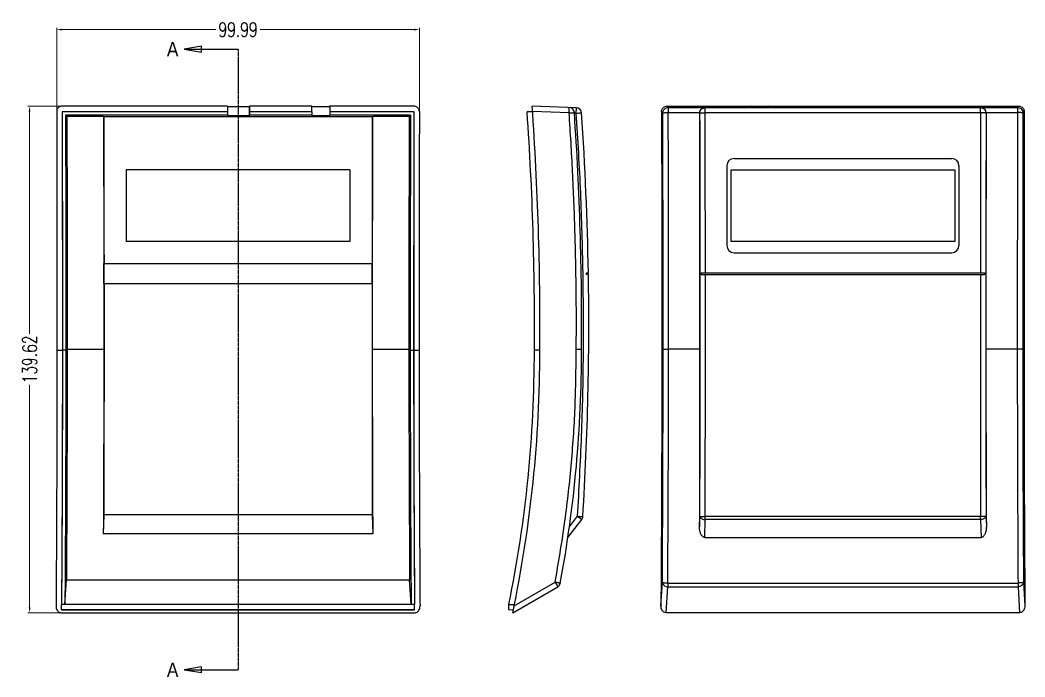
# Model space of a CAD drawing. Extents: x -1709 to -817, y 866 to 1098.
# Drawn here: x -1094.2 to -817.2, y 886.7 to 1067.8 of the extents above; entities that cross this region are included whole.
import ezdxf
from ezdxf.enums import TextEntityAlignment as Align

# ---------------------------------------------------------------- set-up
doc = ezdxf.new("R2010")
doc.units = 0
doc.header["$LTSCALE"] = 0.64311
doc.header["$MEASUREMENT"] = 0
doc.linetypes.add('HIDDEN', pattern=[0.2, 0.1, -0.1])
doc.linetypes.add('PHANTOM', pattern=[0.8, 0.45, -0.05, 0.1, -0.05, 0.1, -0.05])
doc.layers.get('0').update_dxf_attribs({"linetype": 'CONTINUOUS'})
doc.layers.get('Defpoints').update_dxf_attribs({"linetype": 'CONTINUOUS'})
doc.layers.add('DEFAULT_2', color=8, linetype='HIDDEN')
doc.styles.get("Standard").update_dxf_attribs({"font": 'txt.shx', "width": 0.7})
doc.styles.add('TEXTSTYLE_0', font='txt', dxfattribs={"width": 0.8})
doc.dimstyles.new('4', dxfattribs={"dimtxt": 4, "dimasz": 1.5, "dimexe": 0.5, "dimexo": 0.5, "dimgap": 0.5, "dimtad": 0, "dimzin": 0, "dimdsep": 46, "dimtxsty": 'Standard', "dimcen": 0, "dimadec": 0, "dimazin": 0, "dimtfac": 1, "dimtofl": 0, "dimtmove": 0, "dimatfit": 3, "dimfxl": 0, "dimtolj": 1, "dimtzin": 0, "dimlwd": 13, "dimlwe": 13, "dimarcsym": 0})

# ---------------------------------------------------------------- blocks, each defined once
blk = doc.blocks.new('*D2')
at = {"color": 0, "lineweight": 13}
for p, q in [((-1084.15, 1041.75), (-1084.15, 1065.68)), ((-1082.65, 1065.18), (-1040.25, 1065.18)), ((-985.66, 1065.18), (-1028.05, 1065.18)), ((-984.16, 1041.54), (-984.16, 1065.68))]:
    blk.add_line(p, q, dxfattribs=at)
at = {"color": 0}
for points in [[(-1082.65, 1065.43), (-1082.65, 1064.93), (-1084.15, 1065.18)], [(-985.66, 1065.43), (-985.66, 1064.93), (-984.16, 1065.18)]]:
    blk.add_solid(points, dxfattribs=at)
at = {"layer": 'Defpoints', "color": 0}
for p in [(-984.16, 1065.18), (-1084.15, 1041.25), (-984.16, 1041.04)]:
    blk.add_point(p, dxfattribs=at)
at = {"color": 0, "insert": (-1034.15, 1065.18), "char_height": 4, "attachment_point": 5}
blk.add_mtext('\\A1;99.99', dxfattribs=at)
blk = doc.blocks.new('*D3')
at = {"color": 0, "lineweight": 13}
for p, q in [((-1082.46, 1044.07), (-1092.11, 1044.07)), ((-1091.61, 1042.57), (-1091.61, 981.29)), ((-1091.61, 905.95), (-1091.61, 967.23)), ((-1083.09, 904.45), (-1092.11, 904.45))]:
    blk.add_line(p, q, dxfattribs=at)
at = {"color": 0}
for points in [[(-1091.86, 1042.57), (-1091.36, 1042.57), (-1091.61, 1044.07)], [(-1091.86, 905.95), (-1091.36, 905.95), (-1091.61, 904.45)]]:
    blk.add_solid(points, dxfattribs=at)
at = {"layer": 'Defpoints', "color": 0}
for p in [(-1091.61, 1044.07), (-1081.96, 1044.07), (-1082.59, 904.45)]:
    blk.add_point(p, dxfattribs=at)
at = {"color": 0, "insert": (-1091.61, 974.26), "char_height": 4, "attachment_point": 5, "rotation": 90}
blk.add_mtext('\\A1;139.62', dxfattribs=at)

msp = doc.modelspace()

# ---------------------------------------------------------------- linework, layer by layer
at = {"layer": 'DEFAULT_2', "color": 7, "linetype": 'Continuous'}
for p, q in [((-1049.003, 1059.786), (-1034.153, 1059.786)), ((-1037.055, 1044.069), (-1082.654, 1044.069)), ((-1082.648, 1042.561), (-1082.635, 1042.548)), ((-1037.054, 1042.561), (-1082.648, 1042.561)), ((-1037.055, 1042.548), (-1082.635, 1042.548)), ((-1081.698, 1041.614), (-1081.331, 1041.246)), ((-1037.055, 1041.614), (-1081.698, 1041.614)), ((-1037.055, 1044.069), (-1037.003, 1043.964)), ((-1037.055, 1042.548), (-1037.055, 1041.567)), ((-1037.055, 1041.567), (-1037.003, 1041.463)), ((-1037.003, 1041.463), (-1037.003, 1043.964)), ((-1037.003, 1043.964), (-1031.003, 1043.964)), ((-1030.951, 1044.069), (-1031.003, 1043.964)), ((-1031.003, 1041.463), (-1031.003, 1043.964)), ((-1031.003, 1041.463), (-1030.951, 1041.567)), ((-1013.803, 1044.069), (-1030.951, 1044.069)), ((-1030.951, 1042.548), (-1030.951, 1041.567)), ((-1013.803, 1042.548), (-1030.951, 1042.548)), ((-1013.803, 1041.614), (-1030.951, 1041.614)), ((-1013.803, 1042.548), (-1013.803, 1041.567)), ((-985.658, 1042.561), (-1008.805, 1042.561)), ((-985.652, 1044.069), (-1008.803, 1044.069)), ((-1008.803, 1042.548), (-1008.803, 1041.567)), ((-985.671, 1042.548), (-1008.803, 1042.548)), ((-986.608, 1041.614), (-1008.803, 1041.614)), ((-986.608, 1041.614), (-986.975, 1041.246)), ((-985.658, 1042.561), (-985.671, 1042.548)), ((-952.95, 1042.561), (-954.453, 1042.548)), ((-940.903, 1043.645), (-953.056, 1044.069)), ((-942.878, 1042.214), (-952.951, 1042.566)), ((-940.903, 1042.145), (-941.423, 1042.164)), ((-917.041, 1042.214), (-917.392, 1042.566)), ((-915.541, 1043.713), (-915.897, 1044.069)), ((-915.897, 1044.069), (-892.746, 1044.069)), ((-915.541, 1043.713), (-915.541, 1042.317)), ((-915.541, 1043.713), (-905.441, 1043.713)), ((-915.541, 1042.317), (-906.882, 1042.317)), ((-906.872, 1042.145), (-906.89, 1042.164)), ((-905.372, 1043.645), (-905.441, 1043.713)), ((-905.372, 1042.249), (-905.372, 1043.645)), ((-829.419, 1043.645), (-905.372, 1043.645)), ((-829.419, 1042.249), (-905.372, 1042.249)), ((-887.746, 1044.069), (-870.598, 1044.069)), ((-870.598, 1044.069), (-870.546, 1043.964)), ((-864.546, 1043.964), (-870.546, 1043.964)), ((-864.494, 1044.069), (-864.546, 1043.964)), ((-864.494, 1044.069), (-818.895, 1044.069)), ((-829.35, 1043.713), (-829.419, 1043.645)), ((-829.419, 1042.249), (-829.419, 1043.645)), ((-829.35, 1043.713), (-819.25, 1043.713)), ((-827.902, 1042.164), (-827.92, 1042.145)), ((-827.91, 1042.317), (-819.25, 1042.317)), ((-819.25, 1043.713), (-818.895, 1044.069)), ((-819.25, 1043.713), (-819.25, 1042.317)), ((-817.751, 1042.214), (-817.4, 1042.566)), ((-1071.231, 1041.246), (-1081.331, 1041.246)), ((-1071.231, 1041.246), (-1071.162, 1041.178)), ((-997.144, 1041.178), (-1071.162, 1041.178)), ((-1037.003, 1041.463), (-1031.003, 1041.463)), ((-997.075, 1041.246), (-997.144, 1041.178)), ((-986.975, 1041.246), (-997.075, 1041.246)), ((-897.396, 1029.669), (-837.396, 1029.669)), ((-1065.003, 1026.569), (-1065.003, 1006.769)), ((-1003.303, 1026.569), (-1065.003, 1026.569)), ((-1003.303, 1026.569), (-1003.303, 1006.769)), ((-899.396, 1027.669), (-899.396, 1005.669)), ((-898.246, 1006.769), (-898.246, 1026.569)), ((-898.246, 1026.569), (-836.546, 1026.569)), ((-836.546, 1026.569), (-836.546, 1006.769)), ((-835.396, 1027.669), (-835.396, 1005.669)), ((-1003.303, 1006.769), (-1065.003, 1006.769)), ((-836.546, 1006.769), (-898.246, 1006.769)), ((-897.396, 1003.669), (-837.396, 1003.669)), ((-1071.116, 995.169), (-1071.116, 1000.669)), ((-1071.116, 1000.669), (-997.191, 1000.669)), ((-997.191, 995.169), (-997.191, 1000.669)), ((-938.07, 997.669), (-938.07, 998.169)), ((-938.07, 998.169), (-937.57, 998.169)), ((-937.562, 997.669), (-938.07, 997.669)), ((-906.432, 997.669), (-828.36, 997.669)), ((-906.425, 998.169), (-828.367, 998.169)), ((-1071.116, 995.169), (-997.191, 995.169)), ((-1084.08, 976.793), (-1082.578, 976.793)), ((-1081.631, 976.798), (-1082.565, 976.798)), ((-1081.264, 977.065), (-1071.164, 977.065)), ((-997.142, 977.065), (-987.042, 977.065)), ((-986.675, 976.798), (-985.741, 976.798)), ((-985.728, 976.793), (-984.226, 976.793)), ((-940.903, 977.07), (-939.456, 977.057)), ((-906.821, 977.057), (-915.473, 977.057)), ((-819.319, 977.057), (-827.971, 977.057)), ((-1071.151, 931.403), (-1071.291, 926.213)), ((-997.156, 931.403), (-1071.151, 931.403)), ((-997.156, 931.403), (-997.015, 926.213)), ((-942.788, 928.129), (-940.542, 931.034)), ((-906.937, 928.129), (-906.859, 931.034)), ((-829.432, 930.941), (-905.36, 930.941)), ((-905.36, 930.117), (-905.36, 930.941)), ((-829.432, 930.117), (-829.432, 930.941)), ((-827.933, 931.034), (-827.855, 928.129)), ((-943.208, 925.202), (-939.408, 930.117)), ((-905.493, 925.202), (-905.36, 930.117)), ((-829.432, 930.117), (-905.36, 930.117)), ((-829.432, 930.117), (-829.299, 925.202)), ((-997.015, 926.213), (-1071.291, 926.213)), ((-905.493, 925.202), (-829.299, 925.202)), ((-1081.875, 906.738), (-1081.464, 913.538)), ((-1081.464, 913.538), (-986.843, 913.538)), ((-986.431, 906.738), (-986.843, 913.538)), ((-958.416, 904.449), (-946.023, 911.604)), ((-958.016, 906.382), (-946.721, 912.903)), ((-917.569, 906.382), (-917.175, 912.903)), ((-916.108, 904.449), (-915.676, 911.604)), ((-915.676, 912.63), (-819.116, 912.63)), ((-915.676, 912.63), (-915.676, 911.604)), ((-915.676, 911.604), (-819.116, 911.604)), ((-819.116, 912.63), (-819.116, 911.604)), ((-819.116, 911.604), (-818.684, 904.449)), ((-817.617, 912.903), (-817.223, 906.382)), ((-1082.809, 906.738), (-1082.828, 906.738)), ((-1082.828, 905.199), (-1082.828, 906.738)), ((-1081.876, 906.733), (-1082.809, 906.733)), ((-986.43, 906.738), (-1081.876, 906.738)), ((-985.497, 906.733), (-986.43, 906.733)), ((-985.478, 906.738), (-985.497, 906.738)), ((-985.478, 905.199), (-985.478, 906.738)), ((-959.476, 906.738), (-957.946, 906.725)), ((-959.476, 905.199), (-959.476, 906.738)), ((-1082.866, 904.449), (-985.441, 904.449)), ((-985.478, 905.199), (-1082.828, 905.199)), ((-985.478, 905.178), (-1082.828, 905.178)), ((-958.264, 905.178), (-959.476, 905.199)), ((-818.684, 904.449), (-916.108, 904.449)), ((-1049.003, 888.731), (-1034.153, 888.731))]:
    msp.add_line(p, q, dxfattribs=at)
at = {"layer": 'DEFAULT_2', "color": 7, "linetype": 'PHANTOM'}
msp.add_line((-1034.153, 1059.786), (-1034.153, 888.731), dxfattribs=at)
at = {"layer": 'DEFAULT_2', "color": 7, "linetype": 'Continuous'}
for points in [[(-1044.241, 1060.58), (-1049.003, 1059.786), (-1044.241, 1058.993), (-1044.241, 1060.58)], [(-942.878, 1042.214), (-942.864, 1042.678), (-942.857, 1043.097), (-942.857, 1043.428), (-942.864, 1043.641), (-942.878, 1043.713)], [(-940.903, 1042.145), (-940.889, 1042.609), (-940.882, 1043.028), (-940.882, 1043.359), (-940.889, 1043.572), (-940.903, 1043.645)], [(-917.041, 1042.214), (-916.966, 1042.678), (-916.752, 1043.097), (-916.42, 1043.428), (-916.001, 1043.641), (-915.541, 1043.713)], [(-906.872, 1042.145), (-906.797, 1042.609), (-906.583, 1043.028), (-906.251, 1043.359), (-905.832, 1043.572), (-905.372, 1043.645)], [(-827.92, 1042.145), (-827.995, 1042.609), (-828.209, 1043.028), (-828.541, 1043.359), (-828.96, 1043.572), (-829.419, 1043.645)], [(-819.25, 1043.713), (-818.786, 1043.639), (-818.368, 1043.425), (-818.036, 1043.092), (-817.824, 1042.673), (-817.751, 1042.214)], [(-940.542, 931.034), (-940.184, 930.755), (-939.865, 930.503), (-939.615, 930.301), (-939.458, 930.168), (-939.408, 930.117)], [(-906.859, 931.034), (-906.776, 930.755), (-906.558, 930.503), (-906.228, 930.301), (-905.815, 930.168), (-905.36, 930.117)], [(-827.933, 931.034), (-828.016, 930.755), (-828.234, 930.503), (-828.564, 930.301), (-828.977, 930.168), (-829.432, 930.117)], [(-946.721, 912.903), (-946.495, 912.506), (-946.295, 912.147), (-946.141, 911.86), (-946.047, 911.673), (-946.023, 911.604)], [(-917.175, 912.903), (-917.095, 912.506), (-916.879, 912.147), (-916.548, 911.86), (-916.134, 911.673), (-915.676, 911.604)], [(-817.617, 912.903), (-817.697, 912.506), (-817.913, 912.147), (-818.244, 911.86), (-818.658, 911.673), (-819.116, 911.604)], [(-1044.241, 889.525), (-1049.003, 888.731), (-1044.241, 887.938), (-1044.241, 889.525)]]:
    msp.add_lwpolyline(points, dxfattribs=at)
for centre, radius, start, end in [((-1800.928, 983.955), 848.5, 359.516693, 3.959662), ((-1800.928, 983.955), 850, 359.517189, 4.055461), ((-942.93, 1042.214), 1.5, 3.93711, 88), ((-1789.428, 983.955), 850, 359.535034, 3.937109), ((-940.955, 1042.145), 1.5, 3.94021, 88), ((-1787.45, 983.84), 850, 0.965884, 3.940207), ((-897.396, 1027.669), 2, 90, 180), ((-837.396, 1027.669), 2, 0, 90), ((-897.396, 1005.669), 2, 180, 270), ((-837.396, 1005.669), 2, 270, 0), ((-1787.45, 983.84), 850, 356.431909, 0.932176), ((-1300.958, 976.319), 348.5, 348.48133, 0.07869), ((-1300.958, 976.319), 350, 348.15041, 0.07748), ((-1289.455, 976.319), 350, 349.51554, 0.12082), ((-940.594, 931.034), 1.5, 322.29, 356.43191), ((-946.773, 912.903), 1.5, 300, 349.51554)]:
    msp.add_arc(centre, radius, start, end, dxfattribs=at)
for points in [[(-1082.654, 1044.069), (-1083.116, 1043.996), (-1083.534, 1043.782), (-1083.864, 1043.452), (-1084.077, 1043.031), (-1084.149, 1042.566)], [(-1084.149, 1042.566), (-1084.106, 1020.662), (-1084.083, 998.732), (-1084.08, 976.793)], [(-1082.648, 1042.561), (-1082.645, 1041.559), (-1082.604, 1019.989), (-1082.582, 998.396), (-1082.578, 976.793)], [(-1082.635, 1042.548), (-1082.632, 1041.559), (-1082.591, 1019.989), (-1082.568, 998.396), (-1082.565, 976.798)], [(-1081.698, 1041.614), (-1081.656, 1020.027), (-1081.634, 998.417), (-1081.631, 976.798)], [(-1037.055, 1044.069), (-1037.055, 1043.315), (-1037.054, 1042.561)], [(-1030.951, 1044.069), (-1030.952, 1043.315), (-1030.953, 1042.561)], [(-1013.803, 1044.069), (-1013.702, 1044.044), (-1013.406, 1044.022), (-1012.94, 1044.003), (-1012.341, 1043.99), (-1011.659, 1043.983), (-1010.947, 1043.983), (-1010.265, 1043.99), (-1009.666, 1044.003), (-1009.2, 1044.022), (-1008.904, 1044.044), (-1008.803, 1044.069)], [(-1013.801, 1042.561), (-1013.802, 1043.315), (-1013.803, 1044.069)], [(-1013.803, 1041.567), (-1013.702, 1041.543)], [(-1013.702, 1041.543), (-1013.406, 1041.52), (-1012.94, 1041.501), (-1012.341, 1041.488), (-1011.659, 1041.481), (-1010.947, 1041.481), (-1010.265, 1041.488), (-1009.666, 1041.501), (-1009.2, 1041.52), (-1008.904, 1041.543), (-1008.803, 1041.567)], [(-1008.803, 1044.069), (-1008.804, 1043.316), (-1008.805, 1042.561)], [(-986.608, 1041.614), (-986.65, 1020.027), (-986.672, 998.417), (-986.675, 976.798)], [(-985.671, 1042.548), (-985.674, 1041.559), (-985.715, 1019.989), (-985.738, 998.396), (-985.741, 976.798)], [(-985.658, 1042.561), (-985.661, 1041.559), (-985.702, 1019.989), (-985.725, 998.396), (-985.728, 976.793)], [(-984.157, 1042.566), (-984.231, 1043.036), (-984.449, 1043.461), (-984.781, 1043.789), (-985.194, 1043.997), (-985.652, 1044.069)], [(-984.157, 1042.566), (-984.2, 1020.662), (-984.223, 998.732), (-984.226, 976.793)], [(-942.878, 1042.214), (-942.426, 1042.246), (-942.022, 1042.274), (-941.703, 1042.297), (-941.502, 1042.311), (-941.434, 1042.317)], [(-940.903, 977.054), (-940.876, 985.22), (-940.928, 993.369), (-941.057, 1001.516), (-941.265, 1009.661), (-941.551, 1017.804), (-941.915, 1025.944), (-942.357, 1034.081), (-942.878, 1042.214)], [(-940.903, 1042.145), (-940.451, 1042.177), (-940.047, 1042.205), (-939.728, 1042.228), (-939.527, 1042.242), (-939.459, 1042.249)], [(-939.018, 998.144), (-939.675, 1020.156), (-940.903, 1042.145)], [(-917.392, 1042.566), (-917.318, 1043.036), (-917.1, 1043.461), (-916.768, 1043.789), (-916.355, 1043.997), (-915.897, 1044.069)], [(-917.392, 1042.566), (-917.349, 1020.662), (-917.326, 998.732), (-917.323, 976.793)], [(-917.041, 1042.214), (-916.954, 1042.246), (-916.734, 1042.274), (-916.401, 1042.297), (-915.989, 1042.311), (-915.541, 1042.317)], [(-916.972, 977.054), (-916.971, 985.22), (-916.972, 993.369), (-916.977, 1001.516), (-916.984, 1009.661), (-916.994, 1017.804), (-917.007, 1025.944), (-917.022, 1034.081), (-917.041, 1042.214)], [(-915.473, 977.057), (-915.472, 985.222), (-915.473, 993.386), (-915.478, 1001.547), (-915.485, 1009.707), (-915.495, 1017.864), (-915.508, 1026.018), (-915.523, 1034.169), (-915.541, 1042.317)], [(-906.882, 1042.317), (-906.886, 1042.266), (-906.889, 1042.215), (-906.89, 1042.164)], [(-906.89, 1042.164), (-906.847, 1020.481), (-906.825, 998.774), (-906.821, 977.057)], [(-906.882, 1042.317), (-906.775, 1042.752), (-906.579, 1043.101), (-906.329, 1043.367), (-906.045, 1043.555), (-905.744, 1043.67), (-905.441, 1043.713)], [(-906.872, 1042.145), (-906.785, 1042.177), (-906.565, 1042.205), (-906.232, 1042.228), (-905.82, 1042.242), (-905.372, 1042.249)], [(-906.806, 998.144), (-906.829, 1020.156), (-906.872, 1042.145)], [(-905.307, 998.169), (-905.33, 1020.221), (-905.372, 1042.249)], [(-887.746, 1044.069), (-887.847, 1044.044), (-888.143, 1044.022), (-888.609, 1044.003), (-889.208, 1043.99), (-889.89, 1043.983), (-890.602, 1043.983), (-891.284, 1043.99), (-891.883, 1044.003), (-892.349, 1044.022), (-892.645, 1044.044), (-892.746, 1044.069)], [(-829.419, 1042.249), (-829.462, 1020.221), (-829.485, 998.169)], [(-827.92, 1042.145), (-828.007, 1042.177), (-828.227, 1042.205), (-828.56, 1042.228), (-828.972, 1042.242), (-829.419, 1042.249)], [(-827.91, 1042.317), (-828.017, 1042.752), (-828.213, 1043.101), (-828.463, 1043.367), (-828.747, 1043.555), (-829.048, 1043.67), (-829.35, 1043.713)], [(-827.92, 1042.145), (-827.963, 1020.156), (-827.986, 998.144)], [(-827.902, 1042.164), (-827.944, 1020.481), (-827.967, 998.774), (-827.971, 977.057)], [(-827.91, 1042.317), (-827.905, 1042.266), (-827.903, 1042.215), (-827.902, 1042.164)], [(-819.25, 1042.317), (-819.269, 1034.169), (-819.284, 1026.018), (-819.297, 1017.864), (-819.307, 1009.707), (-819.314, 1001.547), (-819.319, 993.386), (-819.32, 985.222), (-819.319, 977.057)], [(-817.751, 1042.214), (-817.837, 1042.246), (-818.056, 1042.274), (-818.386, 1042.296), (-818.797, 1042.311), (-819.25, 1042.317)], [(-818.895, 1044.069), (-818.433, 1043.996), (-818.015, 1043.782), (-817.685, 1043.452), (-817.472, 1043.031), (-817.4, 1042.566)], [(-817.751, 1042.214), (-817.77, 1034.081), (-817.785, 1025.944), (-817.798, 1017.804), (-817.808, 1009.661), (-817.815, 1001.516), (-817.82, 993.369), (-817.821, 985.22), (-817.82, 977.054)], [(-817.4, 1042.566), (-817.443, 1020.662), (-817.466, 998.732), (-817.469, 976.793)], [(-1081.331, 1041.246), (-1081.29, 1019.871), (-1081.267, 998.473), (-1081.264, 977.065)], [(-1071.231, 1041.246), (-1071.19, 1019.871), (-1071.167, 998.473), (-1071.164, 977.065)], [(-1071.162, 1041.178), (-1071.133, 1027.685), (-1071.113, 1014.181), (-1071.1, 1000.669)], [(-997.144, 1041.178), (-997.173, 1027.685), (-997.193, 1014.181), (-997.206, 1000.669)], [(-997.075, 1041.246), (-997.117, 1019.871), (-997.139, 998.473), (-997.142, 977.065)], [(-986.975, 1041.246), (-987.017, 1019.871), (-987.039, 998.473), (-987.042, 977.065)], [(-940.542, 931.034), (-939.45, 953.222), (-938.939, 975.43), (-939.01, 997.645)], [(-939.01, 997.645), (-939.014, 997.894), (-939.018, 998.144)], [(-906.859, 931.034), (-906.821, 953.222), (-906.803, 975.43), (-906.805, 997.645)], [(-906.805, 997.645), (-906.806, 997.894), (-906.806, 998.144)], [(-906.432, 997.669), (-906.428, 997.91), (-906.425, 998.169)], [(-905.36, 930.941), (-905.322, 953.168), (-905.304, 975.416), (-905.306, 997.669)], [(-829.486, 997.669), (-829.488, 975.416), (-829.47, 953.168), (-829.432, 930.941)], [(-828.367, 998.169), (-828.364, 997.91), (-828.36, 997.669)], [(-827.986, 997.645), (-827.989, 975.43), (-827.971, 953.222), (-827.933, 931.034)], [(-827.986, 998.144), (-827.986, 997.894), (-827.986, 997.645)], [(-1071.096, 995.169), (-1071.096, 973.903), (-1071.114, 952.643), (-1071.151, 931.403)], [(-997.21, 995.169), (-997.21, 973.903), (-997.192, 952.643), (-997.156, 931.403)], [(-1084.08, 976.793), (-1084.095, 959.077), (-1084.141, 941.407), (-1084.218, 923.827), (-1084.326, 906.382)], [(-1082.578, 976.793), (-1082.593, 959.421), (-1082.637, 942.092), (-1082.711, 924.846), (-1082.815, 907.73), (-1082.822, 906.725)], [(-1082.565, 976.798), (-1082.574, 962.695), (-1082.603, 948.615), (-1082.652, 934.58), (-1082.721, 920.614), (-1082.809, 906.728)], [(-1082.578, 976.793), (-1082.57, 976.793), (-1082.565, 976.798)], [(-1081.631, 976.798), (-1081.645, 959.172), (-1081.691, 941.59), (-1081.768, 924.098), (-1081.876, 906.738)], [(-1081.264, 977.065), (-1081.285, 955.786), (-1081.352, 934.584), (-1081.464, 913.538)], [(-1071.164, 977.065), (-1071.177, 960.062), (-1071.219, 943.097), (-1071.291, 926.213)], [(-997.142, 977.065), (-997.129, 960.062), (-997.087, 943.097), (-997.015, 926.213)], [(-987.042, 977.065), (-987.021, 955.786), (-986.954, 934.584), (-986.843, 913.538)], [(-986.675, 976.798), (-986.661, 959.172), (-986.615, 941.59), (-986.538, 924.098), (-986.43, 906.738)], [(-985.728, 976.793), (-985.737, 976.793), (-985.741, 976.798)], [(-985.741, 976.798), (-985.732, 962.695), (-985.703, 948.615), (-985.654, 934.58), (-985.585, 920.614), (-985.497, 906.728)], [(-985.728, 976.793), (-985.714, 959.421), (-985.669, 942.092), (-985.595, 924.846), (-985.491, 907.73), (-985.484, 906.725)], [(-984.226, 976.793), (-984.212, 959.077), (-984.165, 941.407), (-984.088, 923.827), (-983.98, 906.382)], [(-950.958, 976.793), (-951.458, 976.793), (-951.958, 976.793), (-952.458, 976.798)], [(-946.721, 912.903), (-944.155, 928.816), (-942.327, 944.837), (-941.243, 960.928), (-940.903, 977.054)], [(-917.323, 976.793), (-917.338, 959.077), (-917.384, 941.407), (-917.461, 923.827), (-917.569, 906.382)], [(-917.175, 912.903), (-917.085, 928.816), (-917.021, 944.837), (-916.983, 960.928), (-916.972, 977.054)], [(-916.972, 977.07), (-916.843, 977.065), (-916.514, 977.061), (-916.034, 977.058), (-915.473, 977.057)], [(-915.676, 912.63), (-915.586, 928.614), (-915.522, 944.704), (-915.484, 960.864), (-915.473, 977.057)], [(-906.821, 977.057), (-906.833, 960.701), (-906.872, 944.379), (-906.937, 928.129)], [(-827.971, 977.057), (-827.959, 960.701), (-827.92, 944.379), (-827.855, 928.129)], [(-817.82, 977.054), (-817.949, 977.055), (-818.277, 977.056), (-818.758, 977.057), (-819.319, 977.057)], [(-819.319, 977.057), (-819.308, 960.864), (-819.27, 944.704), (-819.206, 928.614), (-819.116, 912.63)], [(-817.82, 977.054), (-817.809, 960.928), (-817.771, 944.837), (-817.707, 928.816), (-817.617, 912.903)], [(-817.469, 976.793), (-817.454, 959.077), (-817.408, 941.407), (-817.331, 923.827), (-817.223, 906.382)], [(-940.542, 931.034), (-940.096, 931.006), (-939.692, 930.981), (-939.372, 930.96), (-939.167, 930.947), (-939.097, 930.941)], [(-906.859, 931.034), (-906.774, 931.006), (-906.557, 930.981), (-906.226, 930.96), (-905.813, 930.947), (-905.36, 930.941)], [(-827.933, 931.034), (-828.019, 931.006), (-828.237, 930.981), (-828.568, 930.96), (-828.979, 930.946), (-829.432, 930.941)], [(-905.493, 925.202), (-905.764, 925.252), (-906.022, 925.399), (-906.253, 925.629), (-906.454, 925.927), (-906.619, 926.275), (-906.751, 926.667), (-906.851, 927.105), (-906.916, 927.592), (-906.937, 928.129)], [(-827.855, 928.129), (-827.876, 927.593), (-827.941, 927.105), (-828.041, 926.667), (-828.172, 926.276), (-828.338, 925.928), (-828.539, 925.629), (-828.773, 925.397), (-829.029, 925.252), (-829.299, 925.202)], [(-946.721, 912.903), (-946.281, 912.821), (-945.883, 912.747), (-945.568, 912.686), (-945.367, 912.646), (-945.298, 912.63)], [(-917.175, 912.903), (-917.09, 912.821), (-916.872, 912.747), (-916.542, 912.686), (-916.13, 912.646), (-915.676, 912.63)], [(-817.617, 912.903), (-817.702, 912.821), (-817.92, 912.747), (-818.25, 912.686), (-818.662, 912.646), (-819.116, 912.63)], [(-1084.326, 906.382), (-1084.244, 905.725), (-1084.02, 905.185), (-1083.692, 904.781), (-1083.287, 904.529), (-1082.866, 904.449)], [(-985.441, 904.449), (-985.019, 904.529), (-984.614, 904.781), (-984.286, 905.185), (-984.062, 905.725), (-983.98, 906.382)], [(-916.108, 904.449), (-916.53, 904.529), (-916.935, 904.781), (-917.263, 905.185), (-917.487, 905.725), (-917.569, 906.382)], [(-817.223, 906.382), (-817.305, 905.725), (-817.529, 905.185), (-817.857, 904.781), (-818.262, 904.529), (-818.684, 904.449)]]:
    msp.add_spline(points, degree=3, dxfattribs=at)

# ---------------------------------------------------------------- texts
at = {"layer": 'DEFAULT_2', "color": 7, "linetype": 'Continuous', "style": 'TEXTSTYLE_0', "width": 1.2}
for p, p2 in [((-1053.766, 1057.802), (-1050.591, 1057.802)), ((-1053.766, 886.747), (-1050.591, 886.747))]:
    msp.add_text('A', height=3.969, dxfattribs=at).set_placement(p, p2, align=Align.FIT)

# ---------------------------------------------------------------- dimensions: what is measured, and where the dimension line sits
dim = msp.add_linear_dim(base=(-984.16, 1065.183), p1=(-1084.147, 1041.249), p2=(-984.16, 1041.036), dimstyle='4')
dim.commit()
dim.dimension.update_dxf_attribs({"geometry": '*D2', "text_midpoint": (-1034.153, 1065.183)})
dim = msp.add_linear_dim(base=(-1091.608, 1044.069), p1=(-1082.591, 904.449), p2=(-1081.958, 1044.069), angle=90, dimstyle='4')
dim.commit()
dim.dimension.update_dxf_attribs({"geometry": '*D3', "text_midpoint": (-1091.608, 974.259)})

doc.saveas('drawing.dxf')
